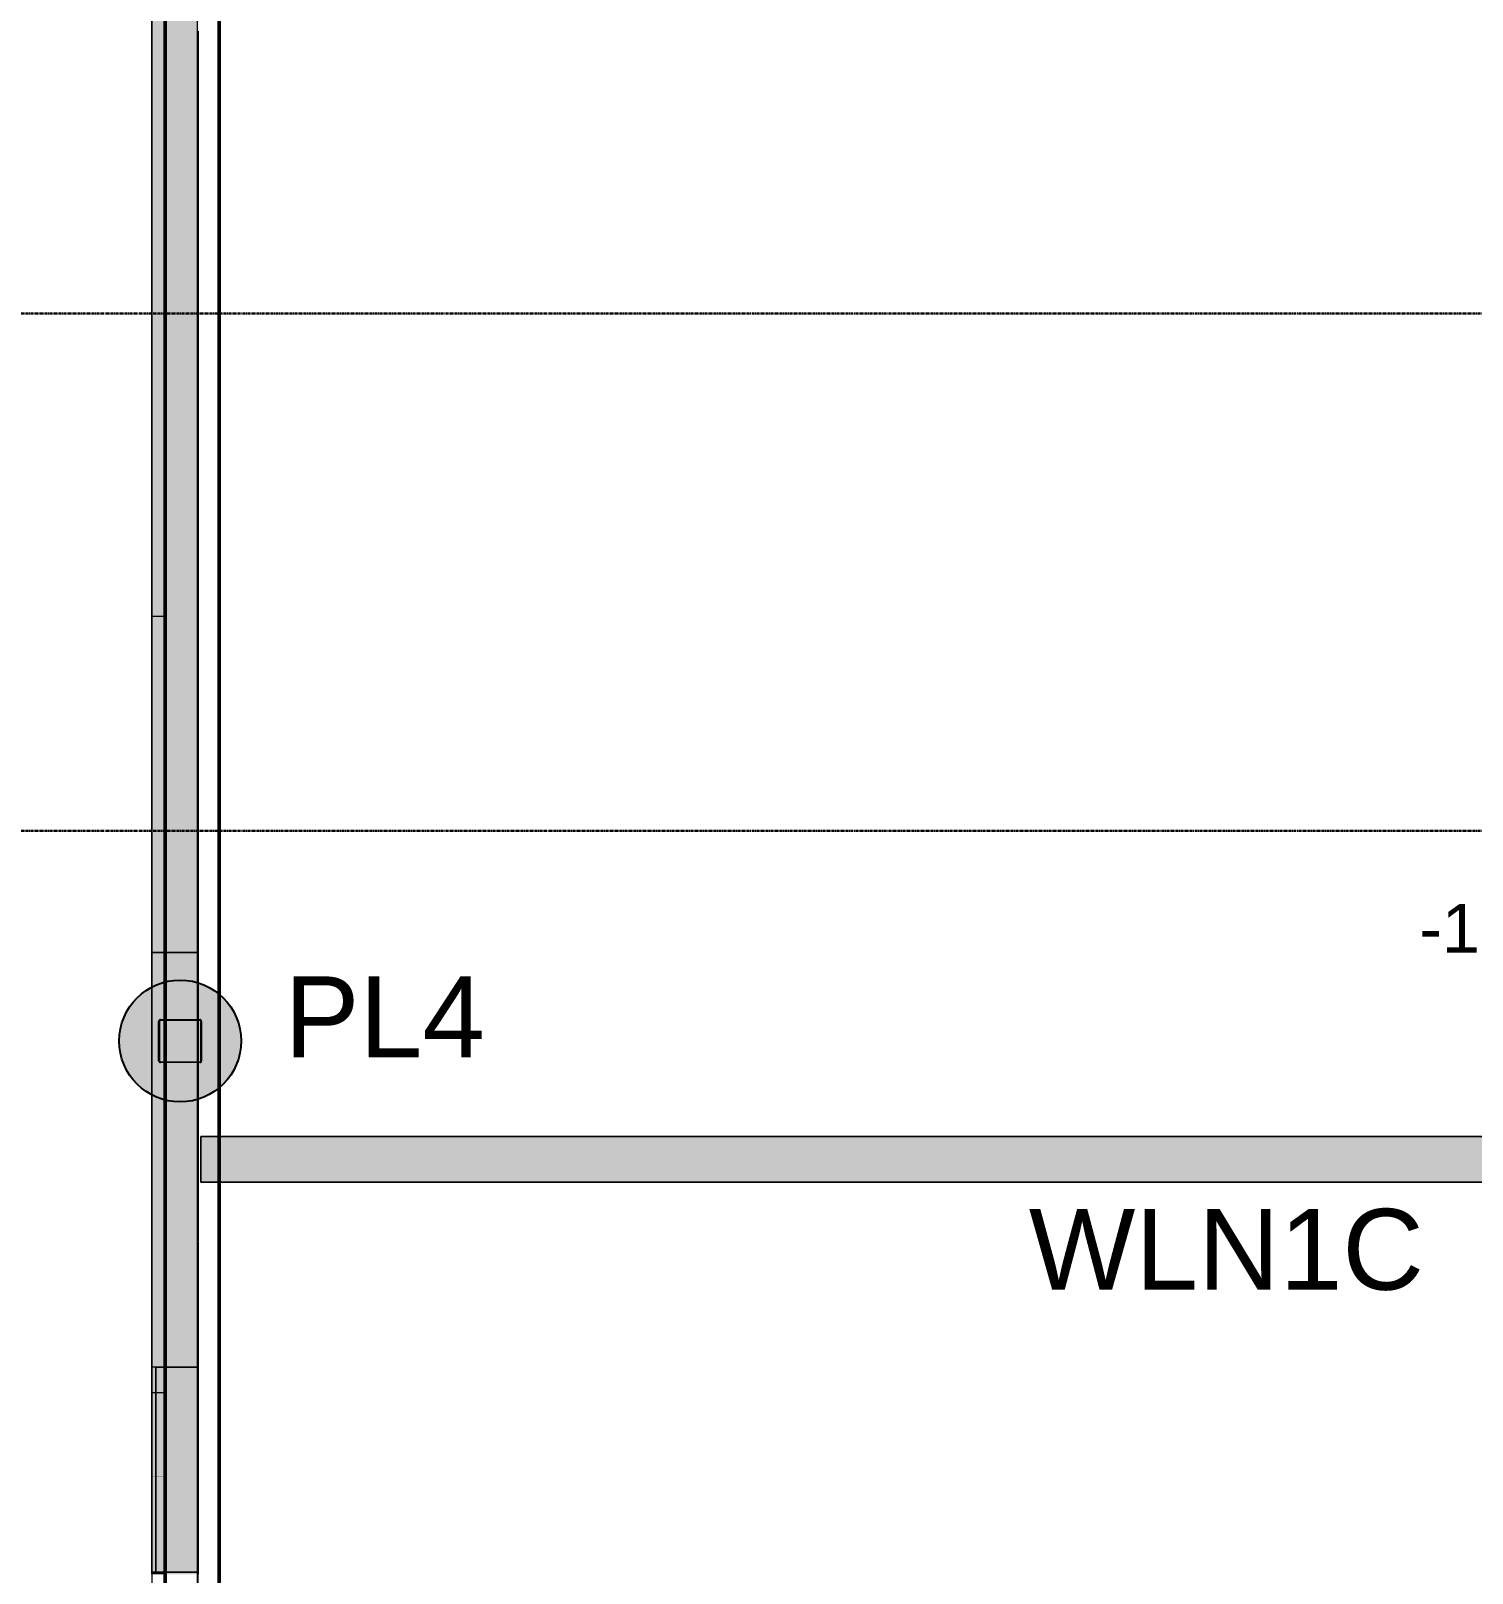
# Model space of a CAD drawing. Header units: inches. Extents: x -4126 to -1814, y 9773 to 12338.
# Drawn here: x -3854.3 to -3586.7, y 11049.4 to 11335.7 of the extents above; entities that cross this region are included whole.
import ezdxf

# ---------------------------------------------------------------- set-up
doc = ezdxf.new("R2010")
doc.units = ezdxf.units.IN
doc.header["$MEASUREMENT"] = 0
doc.linetypes.add('Grid Line 1_2_', pattern=[0.875, 0.5, -0.125, 0.125, -0.125])
for name, color, linetype, lineweight in [('A-WALL', 113, 'Continuous', 13), ('G-ANNO-DIMS', 111, 'Continuous', 9), ('I-WALL', 2, 'Continuous', 13), ('S-COLS', 52, 'Continuous', 9), ('S-FNDN', 32, 'Continuous', 13), ('S-GRID', 1, 'Continuous', 9)]:
    doc.layers.add(name, color=color, linetype=linetype, lineweight=lineweight)
doc.layers.add('loads', color=1, linetype='Continuous')
doc.styles.add('Arial', font='Arial.ttf', dxfattribs={"height": 18})
doc.styles.add('Arial_2', font='arial.ttf', dxfattribs={"height": 9.070866})

# ---------------------------------------------------------------- blocks, each defined once
blk = doc.blocks.new('CTR - 1st Phase - Shell_rvt-1-FRAMING PLAN - 1ST FLOOR')
at = {"layer": 'A-WALL', "lineweight": 5, "transparency": 33554585}
h = blk.add_hatch(color=13, dxfattribs=at)
h.paths.add_polyline_path([(-3829.32, 10011.59), (-3823.32, 10011.59), (-3823.32, 10051.37), (-3829.32, 10051.37), (-3829.32, 10050.65)], flags=0)
h.paths.add_polyline_path([(-3829.32, 10089.39), (-3823.32, 10089.39), (-3823.32, 10127.98), (-3829.32, 10127.98), (-3829.32, 10105.37)], flags=0)
h.paths.add_polyline_path([(-3829.32, 10166), (-3823.32, 10166), (-3823.32, 10167.33), (-3829.32, 10167.33)], flags=0)
h.paths.add_polyline_path([(-3823.32, 10203.45), (-3823.32, 10242.99), (-3829.32, 10242.99), (-3829.32, 10203.45)], flags=0)
h.paths.add_polyline_path([(-3823.32, 10281.01), (-3823.32, 10363.19), (-3829.32, 10363.19), (-3829.32, 10281.01), (-3823.82, 10281.01)], flags=0)
h.paths.add_polyline_path([(-3824.69, 10391.06), (-3823.32, 10391.06), (-3823.32, 10434.99), (-3829.32, 10434.99), (-3829.32, 10391.06)], flags=0)
h.paths.add_polyline_path([(-3829.32, 10473.01), (-3823.32, 10473.01), (-3823.32, 10473.77), (-3829.32, 10473.77)], flags=0)
h.paths.add_polyline_path([(-3823.32, 10511.79), (-3823.32, 10588.78), (-3829.32, 10588.78), (-3829.32, 10511.79), (-3825.65, 10511.79)], flags=0)
h.paths.add_polyline_path([(-3829.32, 10626.8), (-3823.32, 10626.8), (-3823.32, 10627.18), (-3829.32, 10627.18)], flags=0)
h.paths.add_polyline_path([(-3823.32, 10665.2), (-3823.32, 10746.19), (-3829.32, 10746.19), (-3829.32, 10665.2), (-3826.87, 10665.2)], flags=0)
h.paths.add_polyline_path([(-3823.32, 10774.06), (-3823.32, 10780.97), (-3829.32, 10780.97), (-3829.32, 10774.06), (-3827.74, 10774.06)], flags=0)
h.paths.add_polyline_path([(-3823.32, 10818.99), (-3823.32, 10857.77), (-3829.32, 10857.77), (-3829.32, 10818.99), (-3828.09, 10818.99)], flags=0)
h.paths.add_polyline_path([(-3828.71, 10895.79), (-3823.32, 10895.79), (-3823.32, 10902.05), (-3829.32, 10902.05), (-3829.32, 10895.79)], flags=0)
h.paths.add_polyline_path([(-3823.32, 10929.93), (-3823.32, 10973.54), (-3829.32, 10973.54), (-3829.32, 10929.93), (-3828.98, 10929.93)], flags=0)
h.paths.add_polyline_path([(-3823.32, 11009.66), (-3823.32, 11011.18), (-3829.32, 11011.18), (-3829.32, 11009.66)], flags=0)
h.paths.add_polyline_path([(-3824.76, 11049.2), (-3823.32, 11049.2), (-3823.32, 11049.58), (-3829.32, 11049.58), (-3829.32, 11049.2)], flags=0)
h.paths.add_polyline_path([(-3823.32, 11087.6), (-3823.32, 11144.15), (-3829.32, 11144.15), (-3829.32, 11087.6), (-3826.28, 11087.6)], flags=0)
h.paths.add_polyline_path([(-3823.32, 11144.33), (-3823.32, 11151.98), (-3829.32, 11151.98), (-3829.32, 11144.33), (-3828.52, 11144.33)], flags=0)
h.paths.add_polyline_path([(-3827.17, 11152.15), (-3823.32, 11152.15), (-3823.32, 11164.59), (-3829.32, 11164.59), (-3829.32, 11152.15), (-3828.83, 11152.15)], flags=0)
h.paths.add_polyline_path([(-3823.32, 11394.99), (-3823.32, 11403.15), (-3829.32, 11403.15), (-3829.32, 11394.99)], flags=0)
h.paths.add_polyline_path([(-3823.32, 11403.33), (-3823.32, 11410.98), (-3829.32, 11410.98), (-3829.32, 11403.33), (-3827.87, 11403.33)], flags=0)
h.paths.add_polyline_path([(-3829.32, 11411.15), (-3823.32, 11411.15), (-3823.32, 11429.49), (-3823.82, 11429.49), (-3823.82, 11430.08), (-3829.32, 11430.08), (-3829.32, 11415.99)], flags=0)
h = blk.add_hatch(color=13, dxfattribs=at)
h.paths.add_polyline_path([(-3823.2, 10011.59), (-3823.2, 10051.37), (-3823.32, 10051.37), (-3823.32, 10011.59)], flags=0)
h.paths.add_polyline_path([(-3823.32, 10089.39), (-3823.2, 10089.39), (-3823.2, 10104.54), (-3823.32, 10104.54)], flags=0)
h.paths.add_polyline_path([(-3823.32, 10104.94), (-3823.2, 10104.94), (-3823.2, 10105.37), (-3823.32, 10105.37)], flags=0)
h.paths.add_polyline_path([(-3823.32, 10106.2), (-3823.2, 10106.2), (-3823.2, 10106.63), (-3823.32, 10106.63)], flags=0)
h.paths.add_polyline_path([(-3823.32, 10107.02), (-3823.2, 10107.02), (-3823.2, 10127.98), (-3823.32, 10127.98)], flags=0)
h.paths.add_polyline_path([(-3823.25, 10166), (-3823.2, 10166), (-3823.2, 10167.33), (-3823.32, 10167.33), (-3823.32, 10166)], flags=0)
h.paths.add_polyline_path([(-3823.2, 10203.45), (-3823.2, 10242.99), (-3823.32, 10242.99), (-3823.32, 10203.45)], flags=0)
h.paths.add_polyline_path([(-3823.32, 10281.01), (-3823.2, 10281.01), (-3823.2, 10296.07), (-3823.32, 10296.07)], flags=0)
h.paths.add_polyline_path([(-3823.32, 10296.47), (-3823.2, 10296.47), (-3823.2, 10296.9), (-3823.32, 10296.9)], flags=0)
h.paths.add_polyline_path([(-3823.32, 10297.73), (-3823.2, 10297.73), (-3823.2, 10298.16), (-3823.32, 10298.16)], flags=0)
h.paths.add_polyline_path([(-3823.2, 10298.55), (-3823.2, 10343.95), (-3823.32, 10343.95), (-3823.32, 10298.55)], flags=0)
h.paths.add_polyline_path([(-3823.2, 10344.35), (-3823.2, 10344.78), (-3823.32, 10344.78), (-3823.32, 10344.35)], flags=0)
h.paths.add_polyline_path([(-3823.32, 10345.61), (-3823.2, 10345.61), (-3823.2, 10346.04), (-3823.32, 10346.04)], flags=0)
h.paths.add_polyline_path([(-3823.2, 10346.43), (-3823.2, 10363.19), (-3823.32, 10363.19), (-3823.32, 10346.43)], flags=0)
h.paths.add_polyline_path([(-3823.2, 10391.06), (-3823.2, 10391.84), (-3823.32, 10391.84), (-3823.32, 10391.06)], flags=0)
h.paths.add_polyline_path([(-3823.32, 10392.23), (-3823.2, 10392.23), (-3823.2, 10392.66), (-3823.32, 10392.66)], flags=0)
h.paths.add_polyline_path([(-3823.32, 10393.49), (-3823.2, 10393.49), (-3823.2, 10393.92), (-3823.32, 10393.92)], flags=0)
h.paths.add_polyline_path([(-3823.2, 10394.32), (-3823.2, 10434.99), (-3823.32, 10434.99), (-3823.32, 10394.32)], flags=0)
h.paths.add_polyline_path([(-3823.2, 10473.01), (-3823.2, 10473.77), (-3823.32, 10473.77), (-3823.32, 10473.01)], flags=0)
h.paths.add_polyline_path([(-3823.32, 10511.79), (-3823.2, 10511.79), (-3823.2, 10535.48), (-3823.32, 10535.48)], flags=0)
h.paths.add_polyline_path([(-3823.2, 10535.87), (-3823.2, 10536.3), (-3823.32, 10536.3), (-3823.32, 10535.87)], flags=0)
h.paths.add_polyline_path([(-3823.32, 10537.14), (-3823.2, 10537.14), (-3823.2, 10537.57), (-3823.32, 10537.57)], flags=0)
h.paths.add_polyline_path([(-3823.2, 10537.96), (-3823.2, 10583.36), (-3823.32, 10583.36), (-3823.32, 10537.96)], flags=0)
h.paths.add_polyline_path([(-3823.32, 10583.76), (-3823.2, 10583.76), (-3823.2, 10584.19), (-3823.32, 10584.19)], flags=0)
h.paths.add_polyline_path([(-3823.32, 10585.02), (-3823.2, 10585.02), (-3823.2, 10585.45), (-3823.32, 10585.45)], flags=0)
h.paths.add_polyline_path([(-3823.2, 10585.84), (-3823.2, 10588.78), (-3823.32, 10588.78), (-3823.32, 10585.84)], flags=0)
h.paths.add_polyline_path([(-3823.32, 10626.8), (-3823.2, 10626.8), (-3823.2, 10627.18), (-3823.32, 10627.18)], flags=0)
h.paths.add_polyline_path([(-3823.2, 10665.2), (-3823.2, 10679.13), (-3823.32, 10679.13), (-3823.32, 10665.2)], flags=0)
h.paths.add_polyline_path([(-3823.32, 10679.52), (-3823.2, 10679.52), (-3823.2, 10679.95), (-3823.32, 10679.95)], flags=0)
h.paths.add_polyline_path([(-3823.32, 10680.78), (-3823.2, 10680.78), (-3823.2, 10681.21), (-3823.32, 10681.21)], flags=0)
h.paths.add_polyline_path([(-3823.32, 10681.61), (-3823.2, 10681.61), (-3823.2, 10727.01), (-3823.32, 10727.01)], flags=0)
h.paths.add_polyline_path([(-3823.32, 10727.4), (-3823.2, 10727.4), (-3823.2, 10727.83), (-3823.32, 10727.83)], flags=0)
h.paths.add_polyline_path([(-3823.32, 10728.67), (-3823.2, 10728.67), (-3823.2, 10729.1), (-3823.32, 10729.1)], flags=0)
h.paths.add_polyline_path([(-3823.2, 10729.49), (-3823.2, 10746.19), (-3823.32, 10746.19), (-3823.32, 10729.49)], flags=0)
h.paths.add_polyline_path([(-3823.2, 10774.06), (-3823.2, 10774.89), (-3823.32, 10774.89), (-3823.32, 10774.06)], flags=0)
h.paths.add_polyline_path([(-3823.2, 10775.28), (-3823.2, 10775.71), (-3823.32, 10775.71), (-3823.32, 10775.28)], flags=0)
h.paths.add_polyline_path([(-3823.32, 10776.55), (-3823.2, 10776.55), (-3823.2, 10776.98), (-3823.32, 10776.98)], flags=0)
h.paths.add_polyline_path([(-3823.2, 10777.37), (-3823.2, 10780.97), (-3823.32, 10780.97), (-3823.32, 10777.37)], flags=0)
h.paths.add_polyline_path([(-3823.2, 10818.99), (-3823.2, 10822.77), (-3823.32, 10822.77), (-3823.32, 10818.99)], flags=0)
h.paths.add_polyline_path([(-3823.32, 10823.17), (-3823.2, 10823.17), (-3823.2, 10823.6), (-3823.32, 10823.6)], flags=0)
h.paths.add_polyline_path([(-3823.32, 10824.08), (-3823.2, 10824.08), (-3823.2, 10824.5), (-3823.32, 10824.5)], flags=0)
h.paths.add_polyline_path([(-3823.32, 10824.9), (-3823.2, 10824.9), (-3823.2, 10857.77), (-3823.32, 10857.77), (-3823.32, 10825.65)], flags=0)
h.paths.add_polyline_path([(-3823.32, 10895.79), (-3823.2, 10895.79), (-3823.2, 10902.05), (-3823.32, 10902.05)], flags=0)
h.paths.add_polyline_path([(-3823.32, 10929.93), (-3823.2, 10929.93), (-3823.2, 10966.06), (-3823.32, 10966.06)], flags=0)
h.paths.add_polyline_path([(-3823.32, 10966.46), (-3823.2, 10966.46), (-3823.2, 10966.89), (-3823.32, 10966.89)], flags=0)
h.paths.add_polyline_path([(-3823.2, 10967.72), (-3823.2, 10968.15), (-3823.32, 10968.15), (-3823.32, 10967.72)], flags=0)
h.paths.add_polyline_path([(-3823.32, 10968.54), (-3823.2, 10968.54), (-3823.2, 10973.54), (-3823.32, 10973.54)], flags=0)
h.paths.add_polyline_path([(-3823.2, 11009.66), (-3823.2, 11011.18), (-3823.32, 11011.18), (-3823.32, 11009.66)], flags=0)
h.paths.add_polyline_path([(-3823.32, 11049.2), (-3823.2, 11049.2), (-3823.2, 11049.58), (-3823.32, 11049.58)], flags=0)
h.paths.add_polyline_path([(-3823.2, 11087.6), (-3823.2, 11109.71), (-3823.32, 11109.71), (-3823.32, 11087.6)], flags=0)
h.paths.add_polyline_path([(-3823.32, 11110.1), (-3823.2, 11110.1), (-3823.2, 11110.53), (-3823.32, 11110.53)], flags=0)
h.paths.add_polyline_path([(-3823.2, 11111.37), (-3823.2, 11111.8), (-3823.32, 11111.8), (-3823.32, 11111.37)], flags=0)
h.paths.add_polyline_path([(-3823.32, 11112.19), (-3823.2, 11112.19), (-3823.2, 11144.15), (-3823.32, 11144.15), (-3823.32, 11121.94)], flags=0)
h.paths.add_polyline_path([(-3823.2, 11144.33), (-3823.2, 11151.98), (-3823.32, 11151.98), (-3823.32, 11144.33)], flags=0)
h.paths.add_polyline_path([(-3823.32, 11152.15), (-3823.2, 11152.15), (-3823.2, 11157.59), (-3823.32, 11157.59)], flags=0)
h.paths.add_polyline_path([(-3823.32, 11157.99), (-3823.2, 11157.99), (-3823.2, 11158.41), (-3823.32, 11158.41)], flags=0)
h.paths.add_polyline_path([(-3823.2, 11159.25), (-3823.2, 11159.68), (-3823.32, 11159.68), (-3823.32, 11159.25)], flags=0)
h.paths.add_polyline_path([(-3823.32, 11160.07), (-3823.2, 11160.07), (-3823.2, 11164.59), (-3823.32, 11164.59)], flags=0)
h.paths.add_polyline_path([(-3823.2, 11394.99), (-3823.2, 11403.15), (-3823.32, 11403.15), (-3823.32, 11394.99)], flags=0)
h.paths.add_polyline_path([(-3823.32, 11403.33), (-3823.2, 11403.33), (-3823.2, 11410.98), (-3823.32, 11410.98), (-3823.32, 11406.9)], flags=0)
h.paths.add_polyline_path([(-3823.32, 11411.15), (-3823.2, 11411.15), (-3823.2, 11429.49), (-3823.32, 11429.49), (-3823.32, 11417.66)], flags=0)
h = blk.add_hatch(color=13, dxfattribs=at)
h.paths.add_polyline_path([(-3829.32, 11144.15), (-3823.32, 11144.15), (-3823.32, 11144.33), (-3829.32, 11144.33), (-3829.32, 11144.17)], flags=0)
h.paths.add_polyline_path([(-3828.83, 11151.98), (-3823.32, 11151.99), (-3823.32, 11152.15), (-3829.32, 11152.13), (-3829.32, 11151.98)], flags=0)
h.paths.add_polyline_path([(-3829.32, 11403.15), (-3823.32, 11403.15), (-3823.32, 11403.33), (-3829.32, 11403.33), (-3829.32, 11403.17)], flags=0)
h.paths.add_polyline_path([(-3829.32, 11410.98), (-3823.32, 11410.99), (-3823.32, 11411.15), (-3829.32, 11411.13)], flags=0)
h = blk.add_hatch(color=13, dxfattribs=at)
h.paths.add_polyline_path([(-3823.2, 11144.15), (-3823.2, 11144.33), (-3823.32, 11144.32), (-3823.32, 11144.15)], flags=0)
h.paths.add_polyline_path([(-3823.2, 11151.98), (-3823.2, 11152.15), (-3823.32, 11152.15), (-3823.32, 11151.98)], flags=0)
h.paths.add_polyline_path([(-3823.2, 11403.15), (-3823.2, 11403.33), (-3823.32, 11403.32), (-3823.32, 11403.15)], flags=0)
h.paths.add_polyline_path([(-3823.2, 11410.98), (-3823.2, 11411.15), (-3823.32, 11411.15), (-3823.32, 11410.98)], flags=0)
h = blk.add_hatch(color=13, dxfattribs=at)
h.paths.add_polyline_path([(-3829.32, 11283.17), (-3829.57, 11283.19), (-3829.54, 11283.33), (-3829.32, 11283.34), (-3829.32, 11394.99), (-3831.82, 11394.99), (-3831.82, 11283.18), (-3829.39, 11283.17)], flags=0)
h.paths.add_polyline_path([(-3829.58, 11164.59), (-3829.32, 11164.59), (-3829.32, 11283.17), (-3829.82, 11283.17), (-3829.79, 11164.59), (-3829.59, 11164.59)], flags=0)
for points in [[(-3829.32, 11164.59), (-3823.32, 11164.59), (-3823.32, 11394.99), (-3829.32, 11394.99), (-3829.32, 11170.09)], [(-3829.82, 11164.59), (-3829.82, 11283.17), (-3831.82, 11283.15), (-3831.82, 11164.59)], [(-3829.32, 11283.17), (-3829.32, 11283.34), (-3829.57, 11283.33), (-3829.54, 11283.19), (-3829.32, 11283.17)], [(-3829.82, 11067.4), (-3829.82, 11087.6), (-3831.82, 11087.6), (-3831.82, 11067.4)], [(-3824.78, 11049.58), (-3823.32, 11049.58), (-3823.32, 11087.6), (-3829.32, 11087.6), (-3829.32, 11049.58)], [(-3831.82, 11067.34), (-3829.82, 11067.34), (-3829.82, 11067.4), (-3831.82, 11067.4), (-3831.82, 11067.34)], [(-3831.82, 11067.32), (-3829.32, 11067.36), (-3829.32, 11067.4), (-3829.82, 11067.4), (-3829.82, 11067.34), (-3831.82, 11067.32)], [(-3823.2, 11062.65), (-3823.2, 11063.48), (-3823.32, 11063.48), (-3823.32, 11062.65)], [(-3829.65, 11049.2), (-3829.32, 11049.2), (-3829.32, 11049.58), (-3831.82, 11049.58), (-3831.82, 11049.2), (-3829.75, 11049.2)]]:
    blk.add_hatch(color=13, dxfattribs=at).paths.add_polyline_path(points, flags=0)
h = blk.add_hatch(color=13, dxfattribs=at)
h.paths.add_polyline_path([(-3823.32, 11164.59), (-3823.2, 11164.59), (-3823.2, 11205.47), (-3823.32, 11205.47), (-3823.32, 11170.09)], flags=0)
h.paths.add_polyline_path([(-3823.32, 11205.87), (-3823.2, 11205.87), (-3823.2, 11206.3), (-3823.32, 11206.3)], flags=0)
h.paths.add_polyline_path([(-3823.32, 11207.13), (-3823.2, 11207.13), (-3823.2, 11207.56), (-3823.32, 11207.56)], flags=0)
h.paths.add_polyline_path([(-3823.32, 11207.95), (-3823.2, 11207.95), (-3823.2, 11253.36), (-3823.32, 11253.36)], flags=0)
h.paths.add_polyline_path([(-3823.32, 11253.75), (-3823.2, 11253.75), (-3823.2, 11254.18), (-3823.32, 11254.18)], flags=0)
h.paths.add_polyline_path([(-3823.32, 11255.01), (-3823.2, 11255.01), (-3823.2, 11255.44), (-3823.32, 11255.44)], flags=0)
h.paths.add_polyline_path([(-3823.32, 11255.84), (-3823.2, 11255.84), (-3823.2, 11287.78), (-3823.32, 11287.78), (-3823.32, 11256.21)], flags=0)
h.paths.add_polyline_path([(-3823.32, 11288.2), (-3823.2, 11288.2), (-3823.2, 11288.63), (-3823.32, 11288.63), (-3823.32, 11288.5)], flags=0)
h.paths.add_polyline_path([(-3823.32, 11289.02), (-3823.2, 11289.02), (-3823.2, 11334.42), (-3823.32, 11334.42), (-3823.32, 11299.26)], flags=0)
h.paths.add_polyline_path([(-3823.2, 11334.82), (-3823.2, 11335.25), (-3823.32, 11335.25), (-3823.32, 11334.82)], flags=0)
h.paths.add_polyline_path([(-3823.32, 11336.08), (-3823.2, 11336.08), (-3823.2, 11336.51), (-3823.32, 11336.51)], flags=0)
h.paths.add_polyline_path([(-3823.32, 11336.9), (-3823.2, 11336.9), (-3823.2, 11382.3), (-3823.32, 11382.3), (-3823.32, 11342.32)], flags=0)
h.paths.add_polyline_path([(-3823.32, 11382.7), (-3823.2, 11382.7), (-3823.2, 11383.13), (-3823.32, 11383.13)], flags=0)
h.paths.add_polyline_path([(-3823.32, 11383.96), (-3823.2, 11383.96), (-3823.2, 11384.39), (-3823.32, 11384.39)], flags=0)
h.paths.add_polyline_path([(-3823.32, 11384.78), (-3823.2, 11384.78), (-3823.2, 11394.99), (-3823.32, 11394.99), (-3823.32, 11385.37)], flags=0)
h = blk.add_hatch(color=13, dxfattribs=at)
h.paths.add_polyline_path([(-3823.2, 11205.47), (-3823.2, 11205.87), (-3823.32, 11205.87), (-3823.32, 11205.47)], flags=0)
h.paths.add_polyline_path([(-3823.32, 11207.56), (-3823.2, 11207.56), (-3823.2, 11207.95), (-3823.32, 11207.95)], flags=0)
h.paths.add_polyline_path([(-3823.2, 11253.36), (-3823.2, 11253.75), (-3823.32, 11253.75), (-3823.32, 11253.36)], flags=0)
h.paths.add_polyline_path([(-3823.2, 11255.44), (-3823.2, 11255.84), (-3823.32, 11255.84), (-3823.32, 11255.44)], flags=0)
h.paths.add_polyline_path([(-3823.32, 11288.63), (-3823.2, 11288.63), (-3823.2, 11289.02), (-3823.32, 11289.02)], flags=0)
h.paths.add_polyline_path([(-3823.2, 11334.42), (-3823.2, 11334.82), (-3823.32, 11334.82), (-3823.32, 11334.42)], flags=0)
h.paths.add_polyline_path([(-3823.2, 11336.51), (-3823.2, 11336.9), (-3823.32, 11336.9), (-3823.32, 11336.51)], flags=0)
h.paths.add_polyline_path([(-3823.32, 11382.3), (-3823.2, 11382.3), (-3823.2, 11382.7), (-3823.32, 11382.7)], flags=0)
h.paths.add_polyline_path([(-3823.32, 11384.39), (-3823.2, 11384.39), (-3823.2, 11384.78), (-3823.32, 11384.78)], flags=0)
h = blk.add_hatch(color=13, dxfattribs=at)
h.paths.add_polyline_path([(-3823.32, 11206.3), (-3823.2, 11206.3), (-3823.2, 11207.13), (-3823.32, 11207.13), (-3823.32, 11206.67)], flags=0)
h.paths.add_polyline_path([(-3823.2, 11254.18), (-3823.2, 11255.01), (-3823.32, 11255.01), (-3823.32, 11254.18)], flags=0)
h.paths.add_polyline_path([(-3823.2, 11287.78), (-3823.2, 11288.2), (-3823.32, 11288.2), (-3823.32, 11287.78)], flags=0)
h.paths.add_polyline_path([(-3823.32, 11335.25), (-3823.2, 11335.25), (-3823.2, 11336.08), (-3823.32, 11336.08), (-3823.32, 11335.62)], flags=0)
h.paths.add_polyline_path([(-3823.2, 11383.13), (-3823.2, 11383.96), (-3823.32, 11383.96), (-3823.32, 11383.13)], flags=0)
h = blk.add_hatch(color=13, dxfattribs=at)
h.paths.add_polyline_path([(-3829.82, 11087.6), (-3829.82, 11144.15), (-3830.38, 11144.19), (-3830.4, 11144.2), (-3830.53, 11144.35), (-3830.57, 11144.5), (-3830.55, 11151.89), (-3830.53, 11151.98), (-3830.38, 11152.11), (-3830.23, 11152.15), (-3829.82, 11152.15), (-3829.82, 11164.59), (-3831.82, 11164.59), (-3831.82, 11087.6)], flags=0)
h.paths.add_polyline_path([(-3830.23, 11144.33), (-3829.82, 11144.35), (-3829.82, 11151.98), (-3830.31, 11151.96), (-3830.38, 11151.89), (-3830.4, 11151.81), (-3830.38, 11144.41), (-3830.31, 11144.35)], flags=0)
h = blk.add_hatch(color=13, dxfattribs=at)
h.paths.add_polyline_path([(-3829.58, 11087.6), (-3829.32, 11087.6), (-3829.37, 11144.15), (-3829.82, 11144.15), (-3829.82, 11087.6), (-3829.6, 11087.6)], flags=0)
h.paths.add_polyline_path([(-3829.54, 11144.33), (-3829.32, 11144.33), (-3829.36, 11151.98), (-3829.82, 11151.98), (-3829.78, 11144.33), (-3829.54, 11144.33)], flags=0)
h.paths.add_polyline_path([(-3829.58, 11152.15), (-3829.32, 11152.15), (-3829.36, 11164.59), (-3829.82, 11164.59), (-3829.78, 11152.15), (-3829.59, 11152.15)], flags=0)
h = blk.add_hatch(color=13, dxfattribs=at)
h.paths.add_polyline_path([(-3823.2, 10104.54), (-3823.2, 10104.94), (-3823.32, 10104.94), (-3823.32, 10104.54)], flags=0)
h.paths.add_polyline_path([(-3823.2, 10106.63), (-3823.2, 10107.02), (-3823.32, 10107.02), (-3823.32, 10106.63)], flags=0)
h.paths.add_polyline_path([(-3823.2, 10296.07), (-3823.2, 10296.47), (-3823.32, 10296.47), (-3823.32, 10296.07)], flags=0)
h.paths.add_polyline_path([(-3823.32, 10298.16), (-3823.2, 10298.16), (-3823.2, 10298.55), (-3823.32, 10298.55)], flags=0)
h.paths.add_polyline_path([(-3823.2, 10343.95), (-3823.2, 10344.35), (-3823.32, 10344.35), (-3823.32, 10343.95)], flags=0)
h.paths.add_polyline_path([(-3823.32, 10346.04), (-3823.2, 10346.04), (-3823.2, 10346.43), (-3823.32, 10346.43)], flags=0)
h.paths.add_polyline_path([(-3823.32, 10391.84), (-3823.2, 10391.84), (-3823.2, 10392.23), (-3823.32, 10392.23)], flags=0)
h.paths.add_polyline_path([(-3823.32, 10393.92), (-3823.2, 10393.92), (-3823.2, 10394.32), (-3823.32, 10394.32)], flags=0)
h.paths.add_polyline_path([(-3823.2, 10535.48), (-3823.2, 10535.87), (-3823.32, 10535.87), (-3823.32, 10535.48)], flags=0)
h.paths.add_polyline_path([(-3823.2, 10537.57), (-3823.2, 10537.96), (-3823.32, 10537.96), (-3823.32, 10537.57)], flags=0)
h.paths.add_polyline_path([(-3823.2, 10583.36), (-3823.2, 10583.76), (-3823.32, 10583.76), (-3823.32, 10583.36)], flags=0)
h.paths.add_polyline_path([(-3823.2, 10585.45), (-3823.2, 10585.84), (-3823.32, 10585.84), (-3823.32, 10585.45)], flags=0)
h.paths.add_polyline_path([(-3823.2, 10679.13), (-3823.2, 10679.52), (-3823.32, 10679.52), (-3823.32, 10679.13)], flags=0)
h.paths.add_polyline_path([(-3823.32, 10681.21), (-3823.2, 10681.21), (-3823.2, 10681.61), (-3823.32, 10681.61)], flags=0)
h.paths.add_polyline_path([(-3823.32, 10727.01), (-3823.2, 10727.01), (-3823.2, 10727.4), (-3823.32, 10727.4)], flags=0)
h.paths.add_polyline_path([(-3823.32, 10729.1), (-3823.2, 10729.1), (-3823.2, 10729.49), (-3823.32, 10729.49)], flags=0)
h.paths.add_polyline_path([(-3823.32, 10774.89), (-3823.2, 10774.89), (-3823.2, 10775.28), (-3823.32, 10775.28)], flags=0)
h.paths.add_polyline_path([(-3823.2, 10776.98), (-3823.2, 10777.37), (-3823.32, 10777.37), (-3823.32, 10776.98)], flags=0)
h.paths.add_polyline_path([(-3823.2, 10822.77), (-3823.2, 10823.17), (-3823.32, 10823.17), (-3823.32, 10822.77)], flags=0)
h.paths.add_polyline_path([(-3823.2, 10824.5), (-3823.2, 10824.9), (-3823.32, 10824.9), (-3823.32, 10824.5)], flags=0)
h.paths.add_polyline_path([(-3823.2, 10966.06), (-3823.2, 10966.46), (-3823.32, 10966.46), (-3823.32, 10966.06)], flags=0)
h.paths.add_polyline_path([(-3823.2, 10968.15), (-3823.2, 10968.54), (-3823.32, 10968.54), (-3823.32, 10968.15)], flags=0)
h.paths.add_polyline_path([(-3823.2, 11109.71), (-3823.2, 11110.1), (-3823.32, 11110.1), (-3823.32, 11109.71)], flags=0)
h.paths.add_polyline_path([(-3823.2, 11111.8), (-3823.2, 11112.19), (-3823.32, 11112.19), (-3823.32, 11111.8)], flags=0)
h.paths.add_polyline_path([(-3823.32, 11157.59), (-3823.2, 11157.59), (-3823.2, 11157.99), (-3823.32, 11157.99)], flags=0)
h.paths.add_polyline_path([(-3823.2, 11159.68), (-3823.2, 11160.07), (-3823.32, 11160.07), (-3823.32, 11159.68)], flags=0)
h = blk.add_hatch(color=13, dxfattribs=at)
h.paths.add_polyline_path([(-3823.32, 10105.37), (-3823.2, 10105.37), (-3823.2, 10106.2), (-3823.32, 10106.2), (-3823.32, 10105.74)], flags=0)
h.paths.add_polyline_path([(-3823.2, 10296.9), (-3823.2, 10297.73), (-3823.32, 10297.73), (-3823.32, 10296.9)], flags=0)
h.paths.add_polyline_path([(-3823.32, 10344.78), (-3823.2, 10344.78), (-3823.2, 10345.61), (-3823.32, 10345.61), (-3823.32, 10345.15)], flags=0)
h.paths.add_polyline_path([(-3823.32, 10392.66), (-3823.2, 10392.66), (-3823.2, 10393.49), (-3823.32, 10393.49), (-3823.32, 10393.03)], flags=0)
h.paths.add_polyline_path([(-3823.2, 10536.3), (-3823.2, 10537.14), (-3823.32, 10537.14), (-3823.32, 10536.3)], flags=0)
h.paths.add_polyline_path([(-3823.2, 10584.19), (-3823.2, 10585.02), (-3823.32, 10585.02), (-3823.32, 10584.19)], flags=0)
h.paths.add_polyline_path([(-3823.2, 10679.95), (-3823.2, 10680.78), (-3823.32, 10680.78), (-3823.32, 10679.95)], flags=0)
h.paths.add_polyline_path([(-3823.2, 10727.83), (-3823.2, 10728.67), (-3823.32, 10728.67), (-3823.32, 10727.83)], flags=0)
h.paths.add_polyline_path([(-3823.2, 10775.71), (-3823.2, 10776.55), (-3823.32, 10776.55), (-3823.32, 10775.71)], flags=0)
h.paths.add_polyline_path([(-3823.32, 10823.6), (-3823.2, 10823.6), (-3823.2, 10823.66), (-3823.32, 10823.66)], flags=0)
h.paths.add_polyline_path([(-3823.32, 10824.01), (-3823.2, 10824.01), (-3823.2, 10824.08), (-3823.32, 10824.08)], flags=0)
h.paths.add_polyline_path([(-3823.2, 10966.89), (-3823.2, 10967.72), (-3823.32, 10967.72), (-3823.32, 10966.89)], flags=0)
h.paths.add_polyline_path([(-3823.2, 11110.53), (-3823.2, 11111.37), (-3823.32, 11111.37), (-3823.32, 11110.53)], flags=0)
h.paths.add_polyline_path([(-3823.32, 11158.41), (-3823.2, 11158.41), (-3823.2, 11159.25), (-3823.32, 11159.25), (-3823.32, 11158.79)], flags=0)
h = blk.add_hatch(color=13, dxfattribs=at)
h.paths.add_polyline_path([(-3829.32, 11067.32), (-3829.7, 11067.34), (-3829.5, 11067.32)], flags=0)
h.paths.add_polyline_path([(-3829.6, 11049.58), (-3829.32, 11049.58), (-3829.32, 11067.32), (-3831.82, 11067.31), (-3831.82, 11049.58), (-3829.65, 11049.58)], flags=0)
h.paths.add_polyline_path([(-3829.54, 11067.4), (-3829.32, 11067.4), (-3829.32, 11087.6), (-3829.82, 11087.6), (-3829.82, 11067.4), (-3829.57, 11067.4)], flags=0)
h.paths.add_polyline_path([(-3829.57, 11067.62), (-3829.5, 11067.64), (-3829.57, 11067.62)], flags=0)
h = blk.add_hatch(color=13, dxfattribs=at)
h.paths.add_polyline_path([(-3823.2, 11049.58), (-3823.2, 11061.83), (-3823.32, 11061.83), (-3823.32, 11049.58)], flags=0)
h.paths.add_polyline_path([(-3823.32, 11062.22), (-3823.2, 11062.22), (-3823.2, 11062.65), (-3823.32, 11062.65), (-3823.32, 11062.46)], flags=0)
h.paths.add_polyline_path([(-3823.32, 11063.48), (-3823.2, 11063.48), (-3823.2, 11063.91), (-3823.32, 11063.91)], flags=0)
h.paths.add_polyline_path([(-3823.2, 11064.31), (-3823.2, 11087.6), (-3823.32, 11087.6), (-3823.32, 11064.31)], flags=0)
h = blk.add_hatch(color=13, dxfattribs=at)
h.paths.add_polyline_path([(-3823.2, 11061.83), (-3823.2, 11062.22), (-3823.32, 11062.22), (-3823.32, 11061.83)], flags=0)
h.paths.add_polyline_path([(-3823.32, 11063.91), (-3823.2, 11063.91), (-3823.2, 11064.31), (-3823.32, 11064.31)], flags=0)
at = {"layer": 'A-WALL', "color": 253}
for p, q in [((-3831.82, 11415.99), (-3831.82, 11226.97)), ((-3829.32, 11415.99), (-3829.32, 11283.34)), ((-3829.32, 11283.34), (-3829.32, 11394.99)), ((-3823.2, 11335.62), (-3823.2, 11335.25)), ((-3823.2, 11334.82), (-3823.2, 11334.42)), ((-3823.2, 11289.02), (-3823.2, 11288.63)), ((-3823.2, 11288.2), (-3823.2, 11287.82)), ((-3829.32, 11283.34), (-3829.32, 11283.17)), ((-3829.32, 11283.17), (-3829.32, 11283.34)), ((-3829.32, 11283.17), (-3829.32, 11226.97)), ((-3829.32, 11164.59), (-3829.32, 11283.17)), ((-3823.2, 11255.84), (-3823.2, 11255.44)), ((-3823.2, 11255.01), (-3823.2, 11254.64)), ((-3823.2, 11254.55), (-3823.2, 11254.18)), ((-3823.2, 11253.75), (-3823.2, 11253.36)), ((-3831.82, 11226.97), (-3831.82, 11082.88)), ((-3829.82, 11226.97), (-3831.82, 11226.97)), ((-3829.68, 11226.97), (-3829.81, 11226.97)), ((-3829.58, 11226.97), (-3829.64, 11226.97)), ((-3829.52, 11226.97), (-3829.57, 11226.97)), ((-3829.36, 11226.97), (-3829.49, 11226.97)), ((-3829.32, 11226.97), (-3829.32, 11082.88)), ((-3823.2, 11207.95), (-3823.2, 11207.56)), ((-3823.2, 11207.13), (-3823.2, 11206.75)), ((-3823.2, 11206.67), (-3823.2, 11206.3)), ((-3823.2, 11205.87), (-3823.2, 11205.47)), ((-3829.32, 11067.4), (-3829.32, 11164.59)), ((-3823.2, 11160.07), (-3823.2, 11159.68)), ((-3823.2, 11159.25), (-3823.2, 11158.87)), ((-3823.2, 11158.79), (-3823.2, 11158.41)), ((-3823.2, 11157.99), (-3823.2, 11157.59)), ((-3823.2, 11152.15), (-3823.2, 11151.99)), ((-3823.2, 11144.32), (-3823.2, 11144.15)), ((-3823.2, 11112.19), (-3823.2, 11111.8)), ((-3823.2, 11111.37), (-3823.2, 11110.99)), ((-3823.2, 11110.91), (-3823.2, 11110.53)), ((-3823.2, 11110.1), (-3823.2, 11109.71)), ((-3831.82, 11082.88), (-3831.82, 11067.4)), ((-3829.76, 11082.88), (-3831.82, 11082.88)), ((-3829.65, 11082.88), (-3829.75, 11082.88)), ((-3829.45, 11082.88), (-3829.5, 11082.88)), ((-3829.32, 11082.88), (-3829.44, 11082.88)), ((-3829.32, 11082.88), (-3829.32, 11067.4)), ((-3831.82, 11067.4), (-3831.82, 11067.34)), ((-3831.82, 11067.32), (-3831.82, 11032.11)), ((-3829.32, 11067.4), (-3829.32, 11067.32)), ((-3829.32, 11067.32), (-3829.32, 11067.4)), ((-3829.32, 11067.32), (-3829.32, 11032.11)), ((-3829.32, 11032.11), (-3829.32, 11067.32)), ((-3823.2, 11063.91), (-3823.2, 11064.31)), ((-3823.2, 11064.31), (-3823.2, 11063.91)), ((-3823.2, 11063.11), (-3823.2, 11063.48)), ((-3823.2, 11063.48), (-3823.2, 11063.11)), ((-3823.2, 11062.65), (-3823.2, 11063.03)), ((-3823.2, 11063.03), (-3823.2, 11062.65)), ((-3823.2, 11061.83), (-3823.2, 11062.22)), ((-3823.2, 11062.22), (-3823.2, 11061.83))]:
    blk.add_line(p, q, dxfattribs=at)
at = {"layer": 'A-WALL', "color": 23}
for p, q in [((-3831.82, 11283.18), (-3831.82, 11394.99)), ((-3831.82, 11164.59), (-3831.82, 11283.18)), ((-3831.82, 11067.4), (-3831.82, 11087.6)), ((-3823.2, 11087.6), (-3823.2, 11064.31)), ((-3831.82, 11067.34), (-3831.82, 11067.4)), ((-3831.82, 11049.58), (-3831.82, 11067.32)), ((-3823.2, 11063.91), (-3823.2, 11063.48)), ((-3823.2, 11062.65), (-3823.2, 11062.22)), ((-3823.2, 11061.83), (-3823.2, 11049.58))]:
    blk.add_line(p, q, dxfattribs=at)
at = {"layer": 'A-WALL', "color": 33}
for p, q in [((-3831.82, 11283.18), (-3831.82, 11394.99)), ((-3831.82, 11394.99), (-3831.82, 11283.18)), ((-3823.2, 11335.25), (-3823.2, 11334.82)), ((-3823.2, 11334.42), (-3823.2, 11289.02)), ((-3823.2, 11288.63), (-3823.2, 11288.2)), ((-3823.2, 11287.78), (-3823.2, 11255.84)), ((-3831.82, 11164.59), (-3831.82, 11283.18)), ((-3831.82, 11283.18), (-3831.82, 11164.59)), ((-3823.2, 11255.44), (-3823.2, 11255.01)), ((-3823.2, 11254.18), (-3823.2, 11253.75)), ((-3823.2, 11253.36), (-3823.2, 11207.95)), ((-3823.2, 11207.56), (-3823.2, 11207.13)), ((-3823.2, 11206.3), (-3823.2, 11205.87)), ((-3823.2, 11205.47), (-3823.2, 11160.07)), ((-3831.82, 11087.6), (-3831.82, 11164.59)), ((-3829.82, 11164.59), (-3831.82, 11164.59)), ((-3831.82, 11164.59), (-3829.82, 11164.59)), ((-3829.71, 11164.59), (-3829.79, 11164.59)), ((-3829.79, 11164.59), (-3829.71, 11164.59)), ((-3829.39, 11164.59), (-3829.47, 11164.59)), ((-3829.47, 11164.59), (-3829.39, 11164.59)), ((-3829.32, 11164.59), (-3823.32, 11164.59)), ((-3823.32, 11164.59), (-3823.2, 11164.59)), ((-3823.2, 11159.68), (-3823.2, 11159.25)), ((-3823.2, 11158.41), (-3823.2, 11157.99)), ((-3823.2, 11157.59), (-3823.2, 11152.15)), ((-3823.2, 11151.99), (-3823.2, 11144.32)), ((-3823.2, 11144.15), (-3823.2, 11112.19)), ((-3823.2, 11111.8), (-3823.2, 11111.37)), ((-3823.2, 11110.53), (-3823.2, 11110.1)), ((-3823.2, 11109.71), (-3823.2, 11087.6)), ((-3831.82, 11087.6), (-3831.82, 11067.4)), ((-3831.82, 11067.4), (-3831.82, 11087.6)), ((-3831.07, 11087.6), (-3831.82, 11087.6)), ((-3829.82, 11087.6), (-3831.82, 11087.6)), ((-3831.07, 11067.4), (-3831.07, 11087.6)), ((-3831.07, 11087.6), (-3831.07, 11067.4)), ((-3831.07, 11087.6), (-3829.82, 11087.6)), ((-3829.82, 11087.6), (-3829.77, 11087.6)), ((-3829.77, 11087.6), (-3829.82, 11087.6)), ((-3829.75, 11087.6), (-3829.65, 11087.6)), ((-3829.65, 11087.6), (-3829.75, 11087.6)), ((-3829.5, 11087.6), (-3829.45, 11087.6)), ((-3829.45, 11087.6), (-3829.5, 11087.6)), ((-3829.44, 11087.6), (-3829.32, 11087.6)), ((-3829.32, 11087.6), (-3829.44, 11087.6)), ((-3829.32, 11087.6), (-3823.32, 11087.6)), ((-3823.32, 11087.6), (-3829.32, 11087.6)), ((-3823.32, 11087.6), (-3823.2, 11087.6)), ((-3823.2, 11087.6), (-3823.32, 11087.6)), ((-3823.2, 11064.31), (-3823.2, 11087.6)), ((-3823.2, 11087.6), (-3823.2, 11064.31)), ((-3831.82, 11067.4), (-3831.82, 11067.34)), ((-3831.82, 11067.34), (-3831.82, 11067.4)), ((-3831.82, 11067.32), (-3831.82, 11049.58)), ((-3831.82, 11049.58), (-3831.82, 11067.32)), ((-3831.07, 11067.34), (-3831.07, 11067.4)), ((-3831.07, 11067.4), (-3831.07, 11067.34)), ((-3831.07, 11049.58), (-3831.07, 11067.32)), ((-3831.07, 11067.32), (-3831.07, 11049.58)), ((-3823.2, 11064.31), (-3823.2, 11063.91)), ((-3823.2, 11063.48), (-3823.2, 11063.91)), ((-3823.2, 11063.91), (-3823.2, 11063.48)), ((-3823.2, 11063.48), (-3823.2, 11063.11)), ((-3823.2, 11063.03), (-3823.2, 11062.65)), ((-3823.2, 11062.22), (-3823.2, 11062.65)), ((-3823.2, 11062.65), (-3823.2, 11062.22)), ((-3823.2, 11062.22), (-3823.2, 11061.83)), ((-3823.2, 11049.58), (-3823.2, 11061.83)), ((-3823.2, 11061.83), (-3823.2, 11049.58)), ((-3831.82, 11049.2), (-3831.82, 11049.58)), ((-3831.82, 11049.58), (-3829.6, 11049.58)), ((-3831.07, 11049.58), (-3831.82, 11049.58)), ((-3829.6, 11049.58), (-3831.07, 11049.58)), ((-3829.55, 11049.58), (-3829.32, 11049.58)), ((-3829.32, 11049.58), (-3829.55, 11049.58)), ((-3829.32, 11049.58), (-3823.32, 11049.58)), ((-3823.32, 11049.58), (-3829.32, 11049.58)), ((-3823.32, 11049.58), (-3823.2, 11049.58)), ((-3823.2, 11049.58), (-3823.32, 11049.58)), ((-3823.2, 11049.58), (-3823.2, 11049.2))]:
    blk.add_line(p, q, dxfattribs=at)
at = {"layer": 'A-WALL', "color": 9}
for p, q in [((-3823.2, 11334.82), (-3823.2, 11335.62)), ((-3823.2, 11334.42), (-3823.2, 11334.82)), ((-3823.2, 11289.02), (-3823.2, 11334.42)), ((-3823.2, 11288.63), (-3823.2, 11289.02)), ((-3823.2, 11287.82), (-3823.2, 11288.63)), ((-3823.2, 11255.84), (-3823.2, 11287.78)), ((-3823.2, 11255.44), (-3823.2, 11255.84)), ((-3823.2, 11254.64), (-3823.2, 11255.44)), ((-3823.2, 11253.75), (-3823.2, 11254.55)), ((-3823.2, 11253.36), (-3823.2, 11253.75)), ((-3823.2, 11207.95), (-3823.2, 11253.36)), ((-3823.2, 11207.56), (-3823.2, 11207.95)), ((-3823.2, 11206.75), (-3823.2, 11207.56)), ((-3823.2, 11205.87), (-3823.2, 11206.67)), ((-3823.2, 11205.47), (-3823.2, 11205.87)), ((-3823.2, 11164.59), (-3823.2, 11205.47)), ((-3823.32, 11164.59), (-3829.32, 11164.59)), ((-3823.2, 11164.59), (-3823.32, 11164.59)), ((-3823.2, 11160.07), (-3823.2, 11164.59)), ((-3823.2, 11159.68), (-3823.2, 11160.07)), ((-3823.2, 11158.87), (-3823.2, 11159.68)), ((-3823.2, 11157.99), (-3823.2, 11158.79)), ((-3823.2, 11157.59), (-3823.2, 11157.99)), ((-3823.2, 11112.19), (-3823.2, 11157.59)), ((-3823.2, 11111.8), (-3823.2, 11112.19)), ((-3823.2, 11110.99), (-3823.2, 11111.8)), ((-3823.2, 11110.1), (-3823.2, 11110.91)), ((-3823.2, 11109.71), (-3823.2, 11110.1)), ((-3823.2, 11064.31), (-3823.2, 11109.71)), ((-3823.2, 11063.91), (-3823.2, 11064.31)), ((-3823.2, 11063.11), (-3823.2, 11063.91)), ((-3823.2, 11062.22), (-3823.2, 11063.03)), ((-3823.2, 11061.83), (-3823.2, 11062.22)), ((-3823.2, 11016.43), (-3823.2, 11061.83))]:
    blk.add_line(p, q, dxfattribs=at)
blk = doc.blocks.new('CTR - 1st Phase - Common Walls_rvt-1-FRAMING PLAN - 1ST FLOOR')
at = {"layer": 'I-WALL', "lineweight": 5, "transparency": 33554585}
for points in [[(-3819.32, 11121.94), (-3819.32, 11130.44), (-3822.72, 11130.44), (-3822.72, 11121.94)], [(-3819.32, 11121.94), (-3493.32, 11121.94), (-3493.32, 11130.44), (-3819.32, 11130.44), (-3819.32, 11122.1)]]:
    blk.add_hatch(color=8, dxfattribs=at).paths.add_polyline_path(points, flags=0)
at = {"layer": 'I-WALL', "color": 253}
for p, q in [((-3822.72, 11130.44), (-3819.32, 11130.44)), ((-3822.72, 11130.44), (-3822.72, 11121.94)), ((-3819.32, 11130.44), (-3638.7, 11130.44)), ((-3638.7, 11130.44), (-3633.95, 11130.44)), ((-3633.95, 11130.44), (-3493.32, 11130.44)), ((-3819.32, 11121.94), (-3822.72, 11121.94)), ((-3493.32, 11121.94), (-3819.32, 11121.94))]:
    blk.add_line(p, q, dxfattribs=at)
at = {"layer": 'I-WALL', "color": 9}
for p, q in [((-3819.32, 11130.44), (-3822.72, 11130.44)), ((-3822.72, 11121.94), (-3822.72, 11130.44)), ((-3638.7, 11130.44), (-3819.32, 11130.44)), ((-3633.95, 11130.44), (-3638.7, 11130.44)), ((-3493.32, 11130.44), (-3633.95, 11130.44)), ((-3822.72, 11121.94), (-3819.32, 11121.94)), ((-3819.32, 11121.94), (-3493.32, 11121.94))]:
    blk.add_line(p, q, dxfattribs=at)

msp = doc.modelspace()

# ---------------------------------------------------------------- hatches: boundary and pattern name
at = {"layer": 'loads'}
h = msp.add_hatch(color=256, dxfattribs=at)
edge = h.paths.add_edge_path()
edge.add_arc((-3826.563, 11148.166), 11.314, 0, 360)
at = {"layer": 'S-COLS', "lineweight": 5, "transparency": 33554483}
for points in [[(-3830.226, 11144.153), (-3829.824, 11144.163), (-3829.824, 11144.327), (-3830.313, 11144.351), (-3830.376, 11144.414), (-3830.4, 11144.501), (-3830.376, 11151.892), (-3830.313, 11151.956), (-3830.226, 11151.979), (-3829.824, 11151.979), (-3829.824, 11152.153), (-3830.376, 11152.113), (-3830.4, 11152.107), (-3830.533, 11151.956), (-3830.574, 11151.805), (-3830.533, 11144.351), (-3830.527, 11144.327), (-3830.376, 11144.194), (-3830.313, 11144.177)], [(-3823.199, 11144.153), (-3822.771, 11144.194), (-3822.724, 11144.224), (-3822.62, 11144.327), (-3822.574, 11144.501), (-3822.614, 11151.956), (-3822.62, 11151.979), (-3822.771, 11152.113), (-3822.922, 11152.153), (-3823.199, 11152.153), (-3823.199, 11151.979), (-3822.835, 11151.956), (-3822.771, 11151.892), (-3822.748, 11151.805), (-3822.771, 11144.414), (-3822.835, 11144.351), (-3822.922, 11144.327), (-3823.199, 11144.321), (-3823.199, 11144.253)]]:
    msp.add_hatch(color=256, dxfattribs=at).paths.add_polyline_path(points, flags=0)
h = msp.add_hatch(color=256, dxfattribs=at)
h.paths.add_polyline_path([(-3829.404, 11144.153), (-3829.324, 11144.175), (-3829.365, 11144.327), (-3829.824, 11144.327), (-3829.782, 11144.153), (-3829.449, 11144.153)], flags=0)
h.paths.add_polyline_path([(-3829.582, 11151.979), (-3829.324, 11151.979), (-3829.363, 11152.153), (-3829.824, 11152.144), (-3829.784, 11151.979), (-3829.594, 11151.979)], flags=0)

# ---------------------------------------------------------------- linework, layer by layer
at = {"layer": 'loads'}
msp.add_circle((-3826.563, 11148.166), 11.314, dxfattribs=at)
at = {"layer": 'S-COLS'}
for p, q in [((-3830.574, 11144.501), (-3830.574, 11151.805)), ((-3830.574, 11144.501), (-3830.574, 11151.805)), ((-3830.4, 11151.805), (-3830.4, 11144.501)), ((-3830.4, 11151.805), (-3830.4, 11144.501)), ((-3830.226, 11152.153), (-3829.824, 11152.153)), ((-3830.226, 11152.153), (-3829.824, 11152.153)), ((-3829.824, 11151.979), (-3830.226, 11151.979)), ((-3829.824, 11151.979), (-3830.226, 11151.979)), ((-3829.784, 11152.153), (-3829.715, 11152.153)), ((-3829.784, 11152.153), (-3829.715, 11152.153)), ((-3829.715, 11151.979), (-3829.784, 11151.979)), ((-3829.715, 11151.979), (-3829.784, 11151.979)), ((-3829.469, 11152.153), (-3829.4, 11152.153)), ((-3829.469, 11152.153), (-3829.4, 11152.153)), ((-3829.4, 11151.979), (-3829.469, 11151.979)), ((-3829.4, 11151.979), (-3829.469, 11151.979)), ((-3829.324, 11152.153), (-3823.324, 11152.153)), ((-3829.324, 11152.153), (-3823.324, 11152.153)), ((-3823.324, 11151.979), (-3829.324, 11151.979)), ((-3823.324, 11151.979), (-3829.324, 11151.979)), ((-3823.324, 11152.153), (-3822.922, 11152.153)), ((-3823.324, 11152.153), (-3823.199, 11152.153)), ((-3822.922, 11151.979), (-3823.324, 11151.979)), ((-3823.199, 11151.979), (-3823.324, 11151.979)), ((-3823.199, 11152.153), (-3822.922, 11152.153)), ((-3822.922, 11151.979), (-3823.199, 11151.979)), ((-3822.748, 11144.501), (-3822.748, 11151.805)), ((-3822.748, 11144.501), (-3822.748, 11151.805)), ((-3822.574, 11151.805), (-3822.574, 11144.501)), ((-3822.574, 11151.805), (-3822.574, 11144.501)), ((-3830.226, 11144.327), (-3829.824, 11144.327)), ((-3830.226, 11144.327), (-3829.824, 11144.327)), ((-3829.824, 11144.153), (-3830.226, 11144.153)), ((-3829.824, 11144.153), (-3830.226, 11144.153)), ((-3829.782, 11144.327), (-3829.719, 11144.327)), ((-3829.782, 11144.327), (-3829.719, 11144.327)), ((-3829.719, 11144.153), (-3829.782, 11144.153)), ((-3829.719, 11144.153), (-3829.782, 11144.153)), ((-3829.467, 11144.327), (-3829.404, 11144.327)), ((-3829.467, 11144.327), (-3829.404, 11144.327)), ((-3829.404, 11144.153), (-3829.467, 11144.153)), ((-3829.404, 11144.153), (-3829.467, 11144.153)), ((-3829.324, 11144.327), (-3823.324, 11144.327)), ((-3829.324, 11144.327), (-3823.324, 11144.327)), ((-3823.324, 11144.153), (-3829.324, 11144.153)), ((-3823.324, 11144.153), (-3829.324, 11144.153)), ((-3823.324, 11144.327), (-3822.922, 11144.327)), ((-3823.324, 11144.327), (-3823.199, 11144.327)), ((-3822.922, 11144.153), (-3823.324, 11144.153)), ((-3823.199, 11144.153), (-3823.324, 11144.153)), ((-3823.199, 11144.327), (-3822.922, 11144.327)), ((-3822.922, 11144.153), (-3823.199, 11144.153))]:
    msp.add_line(p, q, dxfattribs=at)
for centre, radius, start, end in [((-3830.226, 11151.805), 0.348, 90, 180), ((-3830.226, 11151.805), 0.348, 150, 180), ((-3830.226, 11151.805), 0.348, 120, 150), ((-3830.226, 11151.805), 0.348, 90, 120), ((-3830.226, 11151.805), 0.174, 90, 180), ((-3830.226, 11151.805), 0.174, 150, 180), ((-3830.226, 11151.805), 0.174, 120, 150), ((-3830.226, 11151.805), 0.174, 90, 120), ((-3822.922, 11151.805), 0.348, 0, 90), ((-3822.922, 11151.805), 0.348, 60, 90), ((-3822.922, 11151.805), 0.174, 0, 90), ((-3822.922, 11151.805), 0.174, 60, 90), ((-3822.922, 11151.805), 0.174, 30, 60), ((-3822.922, 11151.805), 0.174, 0, 30), ((-3822.922, 11151.805), 0.348, 30, 60), ((-3822.922, 11151.805), 0.348, 0, 30), ((-3830.226, 11144.501), 0.348, 180, 270), ((-3830.226, 11144.501), 0.348, 180, 270), ((-3830.226, 11144.501), 0.174, 180, 270), ((-3830.226, 11144.501), 0.174, 180, 210), ((-3830.226, 11144.501), 0.174, 210, 240), ((-3830.226, 11144.501), 0.174, 240, 270), ((-3822.922, 11144.501), 0.348, 270, 0), ((-3822.922, 11144.501), 0.174, 270, 0), ((-3822.922, 11144.501), 0.174, 270, 0), ((-3822.922, 11144.501), 0.348, 270, 330), ((-3822.922, 11144.501), 0.348, 330, 0)]:
    msp.add_arc(centre, radius, start, end, dxfattribs=at)
at = {"layer": 'S-FNDN', "lineweight": 50}
for p, q in [((-3829.324, 9899.189), (-3829.324, 12087.189)), ((-3819.324, 11542.989), (-3819.324, 9901.189))]:
    msp.add_line(p, q, dxfattribs=at)
at = {"layer": 'S-FNDN'}
msp.add_line((-3823.324, 9897.189), (-3823.324, 11550.989), dxfattribs=at)
at = {"layer": 'S-GRID', "linetype": 'Grid Line 1_2_', "lineweight": 30}
for p, q in [((-1814.206, 11283.189), (-4076.95, 11283.189)), ((-1814.206, 11187.189), (-4076.95, 11187.189))]:
    msp.add_line(p, q, dxfattribs=at)

# ---------------------------------------------------------------- block references
at = {"lineweight": 5}
for name in ['CTR - 1st Phase - Shell_rvt-1-FRAMING PLAN - 1ST FLOOR', 'CTR - 1st Phase - Common Walls_rvt-1-FRAMING PLAN - 1ST FLOOR']:
    msp.add_blockref(name, (0, 0), dxfattribs=at)

# ---------------------------------------------------------------- texts
at = {"layer": 'loads', "char_height": 15, "width": 31, "attachment_point": 1, "style": 'Arial'}
for s, insert in [('PL4', (-3807.239, 11160.152)), ('WLN1C', (-3669, 11117))]:
    msp.add_mtext(s, dxfattribs=dict(at, insert=insert))

# ---------------------------------------------------------------- next in the draw order: texts
at = {"layer": 'G-ANNO-DIMS', "insert": (-3596.517, 11173.618), "char_height": 9.07087, "width": 62.85656, "attachment_point": 1, "line_spacing_factor": 0.941778, "style": 'Arial_2', "bg_fill": 3, "box_fill_scale": 1.25, "bg_fill_color": 256, "bg_fill_true_color": 13158600, "bg_fill_transparency": 0}
msp.add_mtext('-1\' - 3" -B', dxfattribs=at)

doc.saveas('drawing.dxf')
